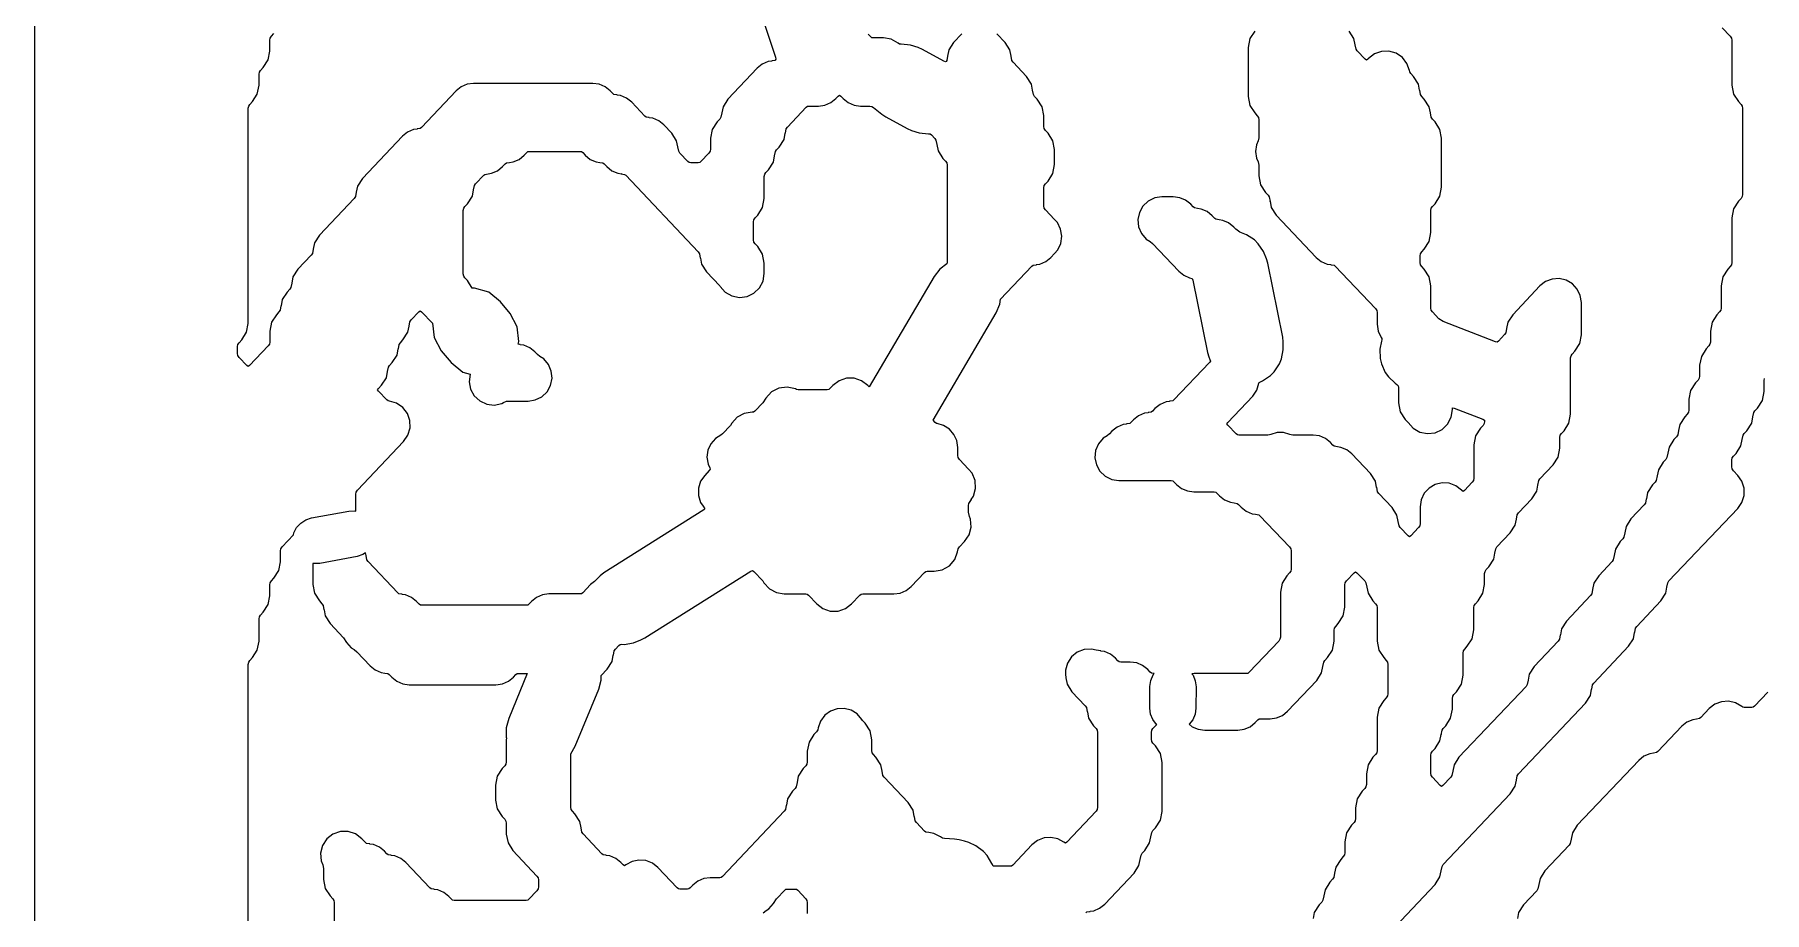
# Model space of a CAD drawing. Header units: millimetres. Extents: x 10 to 410, y 18 to 283.
# Drawn here: x 148 to 184, y 79.97 to 98.25 of the extents above; entities that cross this region are included whole.
import ezdxf

# ---------------------------------------------------------------- set-up
doc = ezdxf.new("R2010")
doc.units = ezdxf.units.MM
doc.layers.add('CUT', color=1, linetype='Continuous')

msp = doc.modelspace()

# ---------------------------------------------------------------- linework, layer by layer
at = {"layer": 'CUT'}
msp.add_lwpolyline([(211.2679, 144), (198.134, 144), (198.134, 147), (190.134, 147), (190.134, 144), (169.134, 144), (169.134, 147), (161.134, 147), (161.134, 144), (148, 144), (148, 24), (161.134, 24), (161.134, 21), (169.134, 21), (169.134, 24), (190.134, 24), (190.134, 21), (198.134, 21), (198.134, 24), (211.2679, 24)], close=True, dxfattribs=at)
for points in [[(162.3265, 101.081), (163.423, 97.7744), (163.4287, 97.7335), (163.4161, 97.7141), (163.4097, 97.709), (163.3441, 97.7001), (163.3445, 97.6967), (163.2692, 97.6864), (163.1452, 97.633), (163.0399, 97.5484), (162.4298, 96.9041), (162.3283, 96.7454), (162.3037, 96.617), (162.3018, 96.6174), (162.2843, 96.5266), (162.2601, 96.4887), (162.206, 96.4315), (162.1046, 96.2728), (162.0691, 96.0877), (162.0691, 95.8619), (162.0606, 95.8177), (162.0364, 95.7798), (161.8686, 95.6027), (161.8434, 95.5824), (161.8114, 95.5781), (161.6555, 95.5781), (161.6234, 95.5824), (161.5982, 95.6027), (161.4305, 95.7798), (161.4063, 95.8177), (161.3888, 95.9086), (161.3869, 95.9082), (161.3623, 96.0365), (161.2608, 96.1953), (161.0982, 96.367), (160.993, 96.4516), (160.8689, 96.505), (160.7936, 96.5152), (160.794, 96.5186), (160.7284, 96.5276), (160.7032, 96.5478), (160.4269, 96.8396), (160.3217, 96.9242), (160.1977, 96.9775), (160.1223, 96.9878), (160.1228, 96.9912), (160.0571, 97.0001), (160.0319, 97.0204), (159.9794, 97.0759), (159.8742, 97.1605), (159.7502, 97.2138), (159.6164, 97.2321), (157.1378, 97.2321), (157.004, 97.2138), (156.88, 97.1605), (156.7747, 97.0759), (156.0509, 96.3115), (156.0257, 96.2913), (155.9601, 96.2823), (155.9606, 96.279), (155.8852, 96.2687), (155.7612, 96.2153), (155.6559, 96.1307), (154.822, 95.2501), (154.7206, 95.0913), (154.696, 94.963), (154.694, 94.9634), (154.6766, 94.8726), (154.6524, 94.8347), (153.927, 94.0687), (153.8256, 93.9099), (153.8009, 93.7816), (153.799, 93.782), (153.7816, 93.6911), (153.7574, 93.6533), (153.4795, 93.3598), (153.378, 93.201), (153.3534, 93.0727), (153.3515, 93.0731), (153.3341, 92.9823), (153.3099, 92.9444), (153.2557, 92.8872), (153.1543, 92.7285), (153.1297, 92.6002), (153.1277, 92.6005), (153.1103, 92.5097), (153.0861, 92.4718), (153.032, 92.4147), (152.9305, 92.2559), (152.895, 92.0709), (152.895, 91.845), (152.8866, 91.8008), (152.8623, 91.763), (152.4755, 91.3545), (152.4475, 91.3332), (152.4195, 91.3545), (152.2564, 91.5267), (152.2322, 91.5646), (152.2238, 91.6087), (152.2238, 91.7499), (152.2322, 91.7941), (152.2564, 91.832), (152.3106, 91.8891), (152.412, 92.0479), (152.4475, 92.2329), (152.4475, 96.712), (152.456, 96.7561), (152.4802, 96.794), (152.5343, 96.8512), (152.6358, 97.0099), (152.6713, 97.195), (152.6713, 97.4208), (152.6797, 97.465), (152.704, 97.5029), (152.7581, 97.56), (152.8595, 97.7188), (152.895, 97.9038), (152.895, 98.1297), (152.9035, 98.1738), (152.9277, 98.2117), (152.9818, 98.2689)], [(173.3939, 98.3218), (173.2924, 98.1631), (173.2569, 97.978), (173.2569, 96.9587), (173.2924, 96.7736), (173.3939, 96.6149), (173.448, 96.5577), (173.4722, 96.5198), (173.4807, 96.4757), (173.4807, 96.0982), (173.4682, 96.0332), (173.4325, 95.9546), (173.4124, 95.8143), (173.4325, 95.6741), (173.4682, 95.5955), (173.4807, 95.5305), (173.4807, 95.3047), (173.5162, 95.1196), (173.6176, 94.9609), (173.6717, 94.9037), (173.6959, 94.8658), (173.7134, 94.775), (173.7153, 94.7754), (173.7399, 94.6471), (173.8414, 94.4883), (174.6753, 93.6077), (174.7805, 93.5231), (174.9045, 93.4697), (174.9799, 93.4594), (174.9794, 93.4561), (175.0451, 93.4471), (175.0703, 93.4269), (175.9093, 92.5408), (175.9335, 92.503), (175.942, 92.4588), (175.942, 92.2197), (175.9638, 92.0736), (176.0273, 91.9403), (176.041, 91.92), (176.0392, 91.8941), (176.031, 91.8659), (176.0017, 91.6964), (176.0067, 91.5013), (176.0316, 91.3909), (176.1108, 91.2126), (176.176, 91.1201), (176.3174, 90.9857), (176.3539, 90.9626), (176.383, 90.9365), (176.3895, 90.898), (176.3895, 90.5789), (176.425, 90.3939), (176.5265, 90.2351), (176.5806, 90.178), (176.587, 90.168), (176.6937, 90.0486), (176.8326, 89.9691), (176.9896, 89.9376), (177.1485, 89.9573), (177.293, 90.0262), (177.4084, 90.1373), (177.4826, 90.2792), (177.5083, 90.4372), (177.5083, 90.4425), (177.5136, 90.4752), (177.5461, 90.4684), (178.1444, 90.2382), (178.1744, 90.2211), (178.1792, 90.1892), (178.1711, 90.1468), (178.1469, 90.109), (178.0927, 90.0518), (177.9913, 89.893), (177.9558, 89.708), (177.9558, 89.0096), (177.9473, 88.9654), (177.9231, 88.9275), (177.76, 88.7553), (177.732, 88.734), (177.704, 88.7553), (177.7001, 88.7595), (177.5832, 88.8509), (177.4446, 88.904), (177.2965, 88.9141), (177.152, 88.8802), (177.0238, 88.8054), (176.9232, 88.6963), (176.859, 88.5625), (176.837, 88.4157), (176.837, 88.0644), (176.8285, 88.0203), (176.8043, 87.9824), (176.6413, 87.8102), (176.6133, 87.7889), (176.5853, 87.8102), (176.4222, 87.9824), (176.398, 88.0203), (176.3805, 88.1111), (176.3786, 88.1107), (176.354, 88.239), (176.2525, 88.3978), (175.9747, 88.6912), (175.9505, 88.7291), (175.933, 88.8199), (175.9311, 88.8196), (175.9065, 88.9479), (175.805, 89.1066), (175.4186, 89.5147), (175.3134, 89.5993), (175.1894, 89.6527), (175.114, 89.6629), (175.1145, 89.6663), (175.0488, 89.6753), (175.0236, 89.6955), (174.9711, 89.751), (174.8659, 89.8356), (174.7419, 89.8889), (174.6081, 89.9072), (174.1858, 89.9072), (174.1532, 89.9116), (174.1258, 89.9234), (173.9957, 89.9595), (173.8607, 89.9595), (173.7306, 89.9234), (173.7032, 89.9116), (173.6705, 89.9072), (173.0671, 89.9072), (173.035, 89.9115), (173.0098, 89.9318), (172.8355, 90.1159), (172.8164, 90.1435), (172.8355, 90.171), (173.3519, 90.7163), (173.4385, 90.8415), (173.4834, 90.9869), (173.4856, 91.0018), (173.5146, 91.0192), (173.5591, 91.0378), (173.721, 91.1467), (173.8008, 91.227), (173.9087, 91.3895), (173.9517, 91.4943), (173.9892, 91.6857), (173.9887, 91.8491), (173.9788, 91.9467), (173.6681, 93.4848), (173.6394, 93.5785), (173.5764, 93.7293), (173.4676, 93.8912), (173.3873, 93.971), (173.2247, 94.0789), (173.0864, 94.1358), (173.0008, 94.1944), (172.9573, 94.2404), (172.8521, 94.325), (172.728, 94.3784), (172.6527, 94.3887), (172.6531, 94.392), (172.5875, 94.401), (172.5623, 94.4212), (172.5098, 94.4767), (172.4046, 94.5613), (172.2805, 94.6147), (172.2052, 94.625), (172.2056, 94.6283), (172.14, 94.6373), (172.1148, 94.6575), (172.0623, 94.713), (171.9571, 94.7976), (171.833, 94.851), (171.6992, 94.8692), (171.462, 94.8692), (171.3124, 94.8463), (171.1764, 94.7796), (171.0667, 94.6754), (170.9932, 94.543), (170.9626, 94.3948), (170.9779, 94.2442), (171.0375, 94.105), (171.136, 93.9901), (171.2151, 93.9407), (171.2664, 93.8994), (171.814, 93.3211), (171.9174, 93.2376), (172.0392, 93.1843), (172.0941, 93.1686), (172.1064, 93.1353), (172.4105, 91.6299), (172.4392, 91.5362), (172.4629, 91.4796), (172.4712, 91.4473), (172.452, 91.42), (171.7139, 90.6407), (171.6887, 90.6204), (171.6231, 90.6115), (171.6236, 90.6081), (171.5482, 90.5978), (171.4242, 90.5444), (171.3189, 90.4598), (171.2664, 90.4044), (171.2412, 90.3841), (171.1756, 90.3752), (171.176, 90.3718), (171.1007, 90.3615), (170.9766, 90.3082), (170.8714, 90.2235), (170.8189, 90.1681), (170.7937, 90.1478), (170.7281, 90.1389), (170.7285, 90.1355), (170.6532, 90.1252), (170.5291, 90.0719), (170.4239, 89.9873), (170.3714, 89.9318), (170.3201, 89.8905), (170.241, 89.8411), (170.1424, 89.7262), (170.0828, 89.587), (170.0676, 89.4364), (170.0982, 89.2882), (170.1717, 89.1558), (170.2814, 89.0516), (170.4173, 88.9849), (170.567, 88.962), (171.6567, 88.962), (171.6887, 88.9577), (171.7139, 88.9374), (171.7664, 88.8819), (171.8717, 88.7973), (171.9957, 88.744), (172.1295, 88.7257), (172.5517, 88.7257), (172.5838, 88.7214), (172.609, 88.7011), (172.6615, 88.6457), (172.7667, 88.561), (172.8907, 88.5077), (172.9661, 88.4974), (172.9656, 88.494), (173.0313, 88.4851), (173.0565, 88.4648), (173.109, 88.4094), (173.2142, 88.3248), (173.3382, 88.2714), (173.4136, 88.2611), (173.4131, 88.2577), (173.4788, 88.2488), (173.504, 88.2285), (174.1193, 87.5788), (174.1435, 87.5409), (174.1519, 87.4968), (174.1519, 87.1193), (174.1435, 87.0751), (174.1193, 87.0372), (174.0651, 86.9801), (173.9637, 86.8213), (173.9282, 86.6363), (173.9282, 85.7015), (173.9197, 85.6574), (173.8955, 85.6195), (173.2802, 84.9698), (173.2496, 84.9451), (172.1333, 84.9451), (172.0882, 84.9382), (172.1101, 84.9093), (172.1576, 84.7934), (172.1734, 84.6691), (172.1715, 84.2194), (172.1546, 84.0952), (172.1062, 83.9796), (172.0332, 83.8853), (172.0954, 83.8353), (172.2195, 83.7819), (172.3532, 83.7637), (173.0418, 83.7637), (173.1756, 83.7819), (173.2996, 83.8353), (173.4048, 83.9199), (173.4573, 83.9754), (173.488, 84), (173.713, 84), (173.8468, 84.0182), (173.9709, 84.0716), (174.0761, 84.1562), (174.6863, 84.8005), (174.7877, 84.9593), (174.8123, 85.0876), (174.8142, 85.0872), (174.8317, 85.1781), (174.8559, 85.2159), (174.91, 85.2731), (175.0115, 85.4319), (175.047, 85.6169), (175.047, 85.8428), (175.0554, 85.8869), (175.0796, 85.9248), (175.1338, 85.982), (175.2352, 86.1407), (175.2707, 86.3258), (175.2707, 86.7879), (175.2792, 86.8321), (175.3034, 86.87), (175.4665, 87.0422), (175.4945, 87.0635), (175.5225, 87.0422), (175.6855, 86.87), (175.7098, 86.8321), (175.7272, 86.7412), (175.7291, 86.7416), (175.7537, 86.6133), (175.8552, 86.4545), (175.9093, 86.3974), (175.9335, 86.3595), (175.942, 86.3153), (175.942, 85.6169), (175.9775, 85.4319), (176.0789, 85.2731), (176.1331, 85.2159), (176.1573, 85.1781), (176.1657, 85.1339), (176.1657, 84.5201), (176.1573, 84.4759), (176.1331, 84.4381), (176.0789, 84.3809), (175.9775, 84.2221), (175.942, 84.0371), (175.942, 83.3387), (175.9335, 83.2945), (175.9093, 83.2566), (175.8552, 83.1995), (175.7537, 83.0407), (175.7182, 82.8557), (175.7182, 82.6298), (175.7098, 82.5857), (175.6855, 82.5478), (175.6314, 82.4906), (175.53, 82.3319), (175.4945, 82.1468), (175.4945, 81.9209), (175.486, 81.8768), (175.4618, 81.8389), (175.4077, 81.7818), (175.3062, 81.623), (175.2707, 81.438), (175.2707, 81.2121), (175.2622, 81.1679), (175.238, 81.13), (175.1839, 81.0729), (175.0825, 80.9141), (175.0578, 80.7858), (175.0559, 80.7862), (175.0385, 80.6954), (175.0143, 80.6575), (174.9602, 80.6003), (174.8587, 80.4416), (174.8341, 80.3132), (174.8322, 80.3136), (174.8147, 80.2228), (174.7905, 80.1849), (174.7364, 80.1277), (174.6349, 79.969), (174.6103, 79.8407)], [(183.1255, 98.3889), (183.2933, 98.2117), (183.3175, 98.1738), (183.326, 98.1297), (183.326, 97.195), (183.3615, 97.0099), (183.4629, 96.8512), (183.517, 96.794), (183.5412, 96.7561), (183.5497, 96.712), (183.5497, 94.9167), (183.5412, 94.8726), (183.517, 94.8347), (183.4629, 94.7775), (183.3615, 94.6188), (183.326, 94.4337), (183.326, 93.499), (183.3175, 93.4549), (183.2933, 93.417), (183.2392, 93.3598), (183.1377, 93.201), (183.1022, 93.016), (183.1022, 92.5539), (183.0937, 92.5097), (183.0695, 92.4718), (183.0154, 92.4147), (182.9139, 92.2559), (182.8784, 92.0709), (182.8784, 91.845), (182.87, 91.8008), (182.8458, 91.763), (182.7916, 91.7058), (182.6902, 91.547), (182.6547, 91.362), (182.6547, 91.1361), (182.6462, 91.092), (182.622, 91.0541), (182.5679, 90.9969), (182.4664, 90.8382), (182.4309, 90.6531), (182.4309, 90.4273), (182.4225, 90.3831), (182.3983, 90.3452), (182.3441, 90.2881), (182.2427, 90.1293), (182.2181, 90.001), (182.2161, 90.0014), (182.1987, 89.9105), (182.1745, 89.8727), (182.1204, 89.8155), (182.0189, 89.6567), (181.9943, 89.5284), (181.9924, 89.5288), (181.975, 89.438), (181.9507, 89.4001), (181.8966, 89.3429), (181.7952, 89.1842), (181.7705, 89.0559), (181.7686, 89.0562), (181.7512, 88.9654), (181.727, 88.9275), (181.6729, 88.8704), (181.5714, 88.7116), (181.5468, 88.5833), (181.5449, 88.5837), (181.5274, 88.4928), (181.5032, 88.4549), (181.2253, 88.1615), (181.1239, 88.0027), (181.0993, 87.8744), (181.0973, 87.8748), (181.0799, 87.784), (181.0557, 87.7461), (181.0016, 87.6889), (180.9001, 87.5302), (180.8755, 87.4019), (180.8736, 87.4022), (180.8562, 87.3114), (180.832, 87.2735), (180.5541, 86.9801), (180.4526, 86.8213), (180.428, 86.693), (180.4261, 86.6934), (180.4087, 86.6025), (180.3844, 86.5646), (179.8828, 86.0349), (179.7814, 85.8762), (179.7567, 85.7478), (179.7548, 85.7482), (179.7374, 85.6574), (179.7132, 85.6195), (179.2115, 85.0898), (179.1101, 84.931), (179.0855, 84.8027), (179.0835, 84.8031), (179.0661, 84.7122), (179.0419, 84.6744), (177.6452, 83.1995), (177.5438, 83.0407), (177.5192, 82.9124), (177.5172, 82.9128), (177.4998, 82.8219), (177.4756, 82.7841), (177.3125, 82.6118), (177.2845, 82.5906), (177.2565, 82.6118), (177.0935, 82.7841), (177.0692, 82.8219), (177.0608, 82.8661), (177.0608, 83.2436), (177.0692, 83.2878), (177.0935, 83.3256), (177.1476, 83.3828), (177.249, 83.5416), (177.2736, 83.6699), (177.2756, 83.6695), (177.293, 83.7603), (177.3172, 83.7982), (177.3713, 83.8554), (177.4728, 84.0141), (177.5083, 84.1992), (177.5083, 84.425), (177.5168, 84.4692), (177.541, 84.5071), (177.5951, 84.5642), (177.6965, 84.723), (177.732, 84.908), (177.732, 85.3702), (177.7405, 85.4143), (177.7647, 85.4522), (177.8188, 85.5094), (177.9203, 85.6681), (177.9558, 85.8532), (177.9558, 86.3153), (177.9643, 86.3595), (177.9885, 86.3974), (178.0426, 86.4545), (178.1441, 86.6133), (178.1796, 86.7983), (178.1796, 87.0242), (178.188, 87.0684), (178.2122, 87.1062), (178.2664, 87.1634), (178.3678, 87.3222), (178.3924, 87.4505), (178.3944, 87.4501), (178.4118, 87.5409), (178.436, 87.5788), (178.7139, 87.8723), (178.8153, 88.031), (178.8399, 88.1593), (178.8419, 88.159), (178.8593, 88.2498), (178.8835, 88.2877), (179.1614, 88.5811), (179.2628, 88.7399), (179.2875, 88.8682), (179.2894, 88.8678), (179.3068, 88.9587), (179.331, 88.9965), (179.6089, 89.29), (179.7104, 89.4487), (179.7459, 89.6338), (179.7459, 89.8596), (179.7543, 89.9038), (179.7785, 89.9417), (179.8327, 89.9988), (179.9341, 90.1576), (179.9696, 90.3426), (179.9696, 91.5137), (179.9781, 91.5578), (180.0023, 91.5957), (180.0564, 91.6528), (180.1579, 91.8116), (180.1934, 91.9966), (180.1934, 92.6689), (180.1713, 92.8156), (180.1072, 92.9495), (180.0066, 93.0586), (179.8784, 93.1334), (179.7339, 93.1672), (179.5858, 93.1572), (179.4472, 93.1041), (179.3303, 93.0127), (178.764, 92.4147), (178.6626, 92.2559), (178.638, 92.1276), (178.636, 92.128), (178.6186, 92.0371), (178.5944, 91.9992), (178.4672, 91.8649), (178.4405, 91.844), (178.4073, 91.8514), (177.3167, 92.271), (177.2261, 92.3317), (177.0935, 92.4718), (177.0692, 92.5097), (177.0608, 92.5539), (177.0608, 93.016), (177.0253, 93.201), (176.9238, 93.3598), (176.8697, 93.417), (176.8455, 93.4549), (176.837, 93.499), (176.837, 93.6402), (176.8455, 93.6844), (176.8697, 93.7223), (176.9238, 93.7794), (177.0253, 93.9382), (177.0608, 94.1232), (177.0608, 94.5854), (177.0692, 94.6295), (177.0935, 94.6674), (177.1476, 94.7246), (177.249, 94.8833), (177.2845, 95.0684), (177.2845, 96.0877), (177.249, 96.2728), (177.1476, 96.4315), (177.0935, 96.4887), (177.0692, 96.5266), (177.0518, 96.6174), (177.0499, 96.617), (177.0253, 96.7454), (176.9238, 96.9041), (176.8697, 96.9613), (176.8455, 96.9992), (176.8281, 97.09), (176.8261, 97.0896), (176.8015, 97.2179), (176.7001, 97.3767), (176.6459, 97.4338), (176.6217, 97.4717), (176.6161, 97.5012), (176.5631, 97.648), (176.4675, 97.7714), (176.3385, 97.8592), (176.1887, 97.903), (176.0327, 97.8984), (175.8857, 97.846), (175.762, 97.7508), (175.7462, 97.7342), (175.7182, 97.7129), (175.6902, 97.7342), (175.5272, 97.9064), (175.5029, 97.9443), (175.4855, 98.0351), (175.4836, 98.0348), (175.459, 98.1631), (175.3575, 98.3218)], [(169.8772, 79.9585), (169.9024, 79.9788), (169.9681, 79.9877), (169.9676, 79.9911), (170.043, 80.0014), (170.167, 80.0547), (170.2722, 80.1393), (170.8824, 80.7836), (170.9838, 80.9424), (171.0085, 81.0707), (171.0104, 81.0704), (171.0278, 81.1612), (171.052, 81.1991), (171.1061, 81.2562), (171.2076, 81.415), (171.2322, 81.5433), (171.2341, 81.5429), (171.2516, 81.6338), (171.2758, 81.6716), (171.3299, 81.7288), (171.4314, 81.8876), (171.4668, 82.0726), (171.4668, 83.092), (171.4314, 83.277), (171.3299, 83.4358), (171.2758, 83.4929), (171.2516, 83.5308), (171.2431, 83.575), (171.2431, 83.7162), (171.2516, 83.7603), (171.2758, 83.7982), (171.354, 83.8808), (171.3507, 83.8834), (171.2748, 83.9832), (171.2273, 84.0991), (171.2115, 84.2234), (171.2134, 84.6731), (171.2303, 84.7973), (171.2787, 84.9129), (171.3016, 84.9424), (171.2445, 84.9499), (171.2198, 84.9698), (171.1673, 85.0252), (171.062, 85.1098), (170.938, 85.1632), (170.8042, 85.1814), (170.6057, 85.1814), (170.5737, 85.1858), (170.5485, 85.2061), (170.496, 85.2615), (170.3908, 85.3461), (170.2667, 85.3995), (170.1914, 85.4098), (170.1918, 85.4131), (170.0916, 85.4268), (169.9999, 85.4504), (169.846, 85.4414), (169.7022, 85.3861), (169.582, 85.2895), (169.497, 85.1609), (169.4552, 85.0126), (169.4575, 84.9451), (169.453, 84.9451), (169.453, 84.908), (169.4601, 84.8712), (169.4605, 84.8585), (169.462, 84.8509), (169.4639, 84.8513), (169.4885, 84.723), (169.59, 84.5642), (169.8679, 84.2708), (169.8921, 84.2329), (169.9095, 84.1421), (169.9114, 84.1425), (169.936, 84.0141), (170.0375, 83.8554), (170.0916, 83.7982), (170.1158, 83.7603), (170.1243, 83.7162), (170.1243, 82.1572), (170.1158, 82.1131), (170.0916, 82.0752), (169.481, 81.4304), (169.453, 81.4091), (169.4245, 81.4308), (169.2969, 81.5012), (169.1543, 81.5318), (169.0091, 81.5199), (168.8734, 81.4667), (168.7588, 81.3766), (168.3576, 80.9529), (168.3324, 80.9326), (168.3003, 80.9283), (167.9851, 80.9283), (167.9505, 80.9336), (167.9337, 80.9644), (167.9262, 80.9854), (167.8255, 81.1525), (167.7493, 81.2363), (167.5924, 81.3522), (167.4445, 81.4217), (167.3521, 81.4546), (167.2406, 81.4822), (167.1437, 81.4964), (166.9378, 81.5061), (166.8938, 81.5168), (166.8562, 81.5437), (166.718, 81.6132), (166.6113, 81.6299), (166.6117, 81.6326), (166.5461, 81.6415), (166.5209, 81.6618), (166.3531, 81.8389), (166.3289, 81.8768), (166.3115, 81.9676), (166.3096, 81.9673), (166.2849, 82.0956), (166.1835, 82.2543), (165.6818, 82.7841), (165.6576, 82.8219), (165.6402, 82.9128), (165.6383, 82.9124), (165.6137, 83.0407), (165.5122, 83.1995), (165.4581, 83.2566), (165.4339, 83.2945), (165.4254, 83.3387), (165.4254, 83.5645), (165.3899, 83.7496), (165.2885, 83.9083), (165.2343, 83.9655), (165.2195, 83.9888), (165.1219, 84.1006), (164.9958, 84.1788), (164.8522, 84.2166), (164.7039, 84.2106), (164.564, 84.1613), (164.4446, 84.0731), (164.3564, 83.9537), (164.3071, 83.8137), (164.2982, 83.7671), (164.2739, 83.7292), (164.2198, 83.672), (164.1184, 83.5133), (164.0829, 83.3283), (164.0829, 83.1024), (164.0744, 83.0582), (164.0502, 83.0203), (163.9961, 82.9632), (163.8946, 82.8044), (163.87, 82.6761), (163.8681, 82.6765), (163.8506, 82.5857), (163.8264, 82.5478), (163.7723, 82.4906), (163.6709, 82.3319), (163.6462, 82.2035), (163.6443, 82.2039), (163.6269, 82.1131), (163.6027, 82.0752), (162.3161, 80.7166), (162.2909, 80.6963), (162.2589, 80.692), (162.0604, 80.692), (161.9266, 80.6738), (161.8026, 80.6204), (161.6974, 80.5358), (161.6449, 80.4803), (161.6197, 80.4601), (161.5876, 80.4557), (161.4317, 80.4557), (161.3997, 80.4601), (161.3745, 80.4803), (160.9732, 80.904), (160.8587, 80.9941), (160.723, 81.0473), (160.5777, 81.0592), (160.4352, 81.0286), (160.3075, 80.9582), (160.279, 80.9365), (160.251, 80.9578), (160.2032, 81.0084), (160.0979, 81.093), (159.9739, 81.1463), (159.8985, 81.1566), (159.899, 81.16), (159.8334, 81.1689), (159.8082, 81.1892), (159.4167, 81.6026), (159.3924, 81.6405), (159.375, 81.7313), (159.3731, 81.731), (159.3485, 81.8593), (159.247, 82.018), (159.1929, 82.0752), (159.1687, 82.1131), (159.1602, 82.1572), (159.1602, 83.2697), (159.2534, 83.4313), (159.7428, 84.6149), (159.7933, 84.804), (159.7933, 84.9048), (159.9183, 85.0368), (160.0197, 85.1956), (160.0444, 85.3239), (160.0463, 85.3235), (160.0637, 85.4143), (160.0879, 85.4522), (160.1583, 85.5265), (160.1843, 85.5473), (160.2173, 85.551), (160.2718, 85.5496), (160.4641, 85.5827), (160.6167, 85.6413), (160.7043, 85.6852), (162.9042, 87.0735), (162.9396, 87.0881), (162.9702, 87.0652), (163.1552, 86.87), (163.1807, 86.8299), (163.2923, 86.7067), (163.4381, 86.6268), (163.6021, 86.5992), (164.049, 86.5992), (164.081, 86.5948), (164.1062, 86.5745), (164.2792, 86.3918), (164.408, 86.2939), (164.5614, 86.2422), (164.7232, 86.2422), (164.8765, 86.2939), (165.0053, 86.3918), (165.1783, 86.5745), (165.2035, 86.5948), (165.2356, 86.5992), (165.8816, 86.5992), (166.0153, 86.6174), (166.1394, 86.6708), (166.2446, 86.7554), (166.5209, 87.0471), (166.5461, 87.0674), (166.5781, 87.0717), (166.7207, 87.0717), (166.89, 87.1012), (167.0392, 87.1863), (167.1509, 87.3169), (167.2118, 87.4775), (167.2239, 87.5409), (167.2481, 87.5788), (167.3572, 87.694), (167.4494, 87.8309), (167.4919, 87.9904), (167.4802, 88.1551), (167.4565, 88.2107), (167.4392, 88.3007), (167.4392, 88.4419), (167.4477, 88.4861), (167.4975, 88.564), (167.4942, 88.5661), (167.5425, 88.6379), (167.5852, 88.7967), (167.5741, 88.9607), (167.5104, 89.1123), (167.4362, 89.1954), (167.4392, 89.1983), (167.2481, 89.4001), (167.2239, 89.438), (167.2155, 89.4821), (167.2155, 89.6506), (167.195, 89.7922), (167.1353, 89.9222), (167.0412, 90.0299), (166.9205, 90.1066), (166.783, 90.146), (166.7698, 90.1478), (166.7446, 90.1681), (166.6995, 90.2158), (168.0144, 92.4509), (168.0908, 92.6312), (168.1057, 92.7377), (168.7584, 93.4269), (168.7836, 93.4471), (168.8493, 93.4561), (168.8488, 93.4594), (168.9242, 93.4697), (169.0482, 93.5231), (169.1534, 93.6077), (169.2293, 93.6878), (169.2271, 93.6898), (169.295, 93.7638), (169.3591, 93.9001), (169.3798, 94.0493), (169.3551, 94.1978), (169.2873, 94.3323), (169.227, 94.3945), (169.2293, 94.3966), (169.0382, 94.5984), (169.014, 94.6363), (169.0055, 94.6804), (169.0055, 95.058), (169.014, 95.1021), (169.0382, 95.14), (169.0923, 95.1972), (169.1938, 95.3559), (169.2293, 95.5409), (169.2293, 95.8515), (169.1938, 96.0365), (169.0923, 96.1953), (169.0382, 96.2524), (169.014, 96.2903), (169.0055, 96.3344), (169.0055, 96.5603), (168.97, 96.7454), (168.8686, 96.9041), (168.8144, 96.9613), (168.7902, 96.9992), (168.7728, 97.09), (168.7709, 97.0896), (168.7463, 97.2179), (168.6448, 97.3767), (168.3669, 97.6701), (168.3427, 97.708), (168.3253, 97.7988), (168.3234, 97.7985), (168.2988, 97.9268), (168.1973, 98.0855), (168.026, 98.2664)], [(167.2999, 98.2664), (167.1287, 98.0855), (167.0272, 97.9268), (167.0026, 97.7985), (167.0007, 97.7988), (166.9832, 97.708), (166.971, 97.6889), (166.9621, 97.6822), (166.9272, 97.6943), (166.4795, 97.9384), (166.3892, 97.9766), (166.2332, 98.0253), (166.0392, 98.046), (166.038, 98.0459), (166.0026, 98.0481), (165.9724, 98.0715), (165.8276, 98.1501), (165.665, 98.1772), (165.4593, 98.1772), (165.4273, 98.1816), (165.4021, 98.2018), (165.3496, 98.2573)], [(152.4475, 76.7226), (152.4475, 85.1339), (152.456, 85.1781), (152.4802, 85.2159), (152.5343, 85.2731), (152.6358, 85.4319), (152.6713, 85.6169), (152.6713, 86.0791), (152.6797, 86.1232), (152.704, 86.1611), (152.7581, 86.2182), (152.8595, 86.377), (152.895, 86.562), (152.895, 86.7879), (152.9035, 86.8321), (152.9277, 86.87), (152.9818, 86.9271), (153.0833, 87.0859), (153.1188, 87.2709), (153.1188, 87.4968), (153.1273, 87.5409), (153.1515, 87.5788), (153.3883, 87.8289), (153.3972, 87.8702), (153.4543, 87.9818), (153.5382, 88.0748), (153.6434, 88.1429), (153.7627, 88.1814), (154.539, 88.324), (154.6641, 88.3304), (154.6851, 88.3259), (154.6851, 88.6782), (154.6936, 88.7224), (154.7178, 88.7602), (155.681, 89.7775), (155.7693, 89.9061), (155.8137, 90.0557), (155.8097, 90.2117), (155.7579, 90.3589), (155.6632, 90.4829), (155.5349, 90.5717), (155.3855, 90.6167), (155.3582, 90.6204), (155.333, 90.6407), (155.1587, 90.8247), (155.1396, 90.8523), (155.1587, 90.8799), (155.2194, 90.944), (155.3209, 91.1027), (155.3455, 91.2311), (155.3474, 91.2307), (155.3648, 91.3215), (155.389, 91.3594), (155.4432, 91.4166), (155.5446, 91.5753), (155.5692, 91.7036), (155.5712, 91.7033), (155.5886, 91.7941), (155.6128, 91.832), (155.6669, 91.8891), (155.7684, 92.0479), (155.793, 92.1762), (155.7949, 92.1758), (155.8123, 92.2667), (155.8365, 92.3046), (155.9996, 92.4768), (156.0276, 92.4981), (156.0556, 92.4768), (156.2841, 92.2355), (156.3153, 91.9364), (156.464, 91.662), (156.6673, 91.4171), (156.9098, 91.2205), (157.0659, 91.1741), (157.0454, 91.0188), (157.0747, 90.8636), (157.1509, 90.7253), (157.2665, 90.6176), (157.4098, 90.5514), (157.5667, 90.5331), (157.7214, 90.5647), (157.7574, 90.5853), (157.7575, 90.5851), (157.8189, 90.6116), (157.8516, 90.616), (158.27, 90.616), (158.4197, 90.6389), (158.5556, 90.7056), (158.6653, 90.8099), (158.7389, 90.9422), (158.7694, 91.0904), (158.7542, 91.2411), (158.6946, 91.3802), (158.5961, 91.4951), (158.517, 91.5445), (158.4656, 91.5858), (158.4131, 91.6413), (158.3079, 91.7259), (158.1839, 91.7792), (158.1085, 91.7895), (158.1089, 91.7929), (158.063, 91.7992), (158.0794, 91.8544), (158.047, 92.1649), (157.8982, 92.4393), (157.6949, 92.6842), (157.4525, 92.8808), (157.1533, 92.9697), (157.1106, 92.9652), (157.0095, 93.1235), (156.9553, 93.1807), (156.9311, 93.2186), (156.9227, 93.2627), (156.9227, 94.5854), (156.9311, 94.6295), (156.9553, 94.6674), (157.0095, 94.7246), (157.1109, 94.8833), (157.1355, 95.0117), (157.1375, 95.0113), (157.1549, 95.1021), (157.1791, 95.14), (157.3468, 95.3171), (157.372, 95.3374), (157.4377, 95.3464), (157.4372, 95.3497), (157.5126, 95.36), (157.6366, 95.4134), (157.7418, 95.498), (157.7944, 95.5534), (157.8196, 95.5737), (157.8852, 95.5826), (157.8847, 95.586), (157.9601, 95.5963), (158.0841, 95.6497), (158.1894, 95.7343), (158.2419, 95.7897), (158.2671, 95.81), (158.2991, 95.8143), (159.3501, 95.8143), (159.3821, 95.81), (159.4073, 95.7897), (159.4598, 95.7343), (159.565, 95.6497), (159.6891, 95.5963), (159.7644, 95.586), (159.764, 95.5826), (159.8296, 95.5737), (159.8548, 95.5534), (159.9073, 95.498), (160.0126, 95.4134), (160.1366, 95.36), (160.212, 95.3497), (160.2115, 95.3464), (160.2771, 95.3374), (160.3023, 95.3171), (161.8126, 93.7223), (161.8368, 93.6844), (161.8543, 93.5936), (161.8562, 93.5939), (161.8808, 93.4656), (161.9823, 93.3069), (162.2601, 93.0134), (162.2665, 93.0034), (162.3732, 92.884), (162.5122, 92.8045), (162.6692, 92.773), (162.8281, 92.7927), (162.9726, 92.8617), (163.0879, 92.9728), (163.1622, 93.1146), (163.1878, 93.2727), (163.1878, 93.4886), (163.1523, 93.6736), (163.0509, 93.8324), (162.9968, 93.8895), (162.9726, 93.9274), (162.9641, 93.9716), (162.9641, 94.3491), (162.9726, 94.3933), (162.9968, 94.4311), (163.0509, 94.4883), (163.1523, 94.6471), (163.1878, 94.8321), (163.1878, 95.2942), (163.1963, 95.3384), (163.2205, 95.3763), (163.2746, 95.4334), (163.3761, 95.5922), (163.4007, 95.7205), (163.4026, 95.7201), (163.4201, 95.811), (163.4443, 95.8489), (163.4984, 95.906), (163.5999, 96.0648), (163.6245, 96.1931), (163.6264, 96.1927), (163.6438, 96.2835), (163.668, 96.3214), (164.0596, 96.7349), (164.0847, 96.7551), (164.1168, 96.7595), (164.3153, 96.7595), (164.449, 96.7777), (164.5731, 96.8311), (164.6783, 96.9157), (164.7261, 96.9662), (164.7541, 96.9875), (164.7821, 96.9662), (164.83, 96.9157), (164.9352, 96.8311), (165.0592, 96.7777), (165.193, 96.7595), (165.3858, 96.7595), (165.4269, 96.7522), (165.4631, 96.7313), (165.6321, 96.5893), (165.7145, 96.5331), (166.1614, 96.2895), (166.2517, 96.2512), (166.4077, 96.2025), (166.6017, 96.1818), (166.6029, 96.1819), (166.6383, 96.1798), (166.6663, 96.158), (166.7353, 96.0851), (166.7595, 96.0473), (166.7769, 95.9564), (166.7788, 95.9568), (166.8035, 95.8285), (166.9049, 95.6697), (166.959, 95.6126), (166.9832, 95.5747), (166.9917, 95.5305), (166.9917, 93.499), (166.9871, 93.4754), (166.842, 93.3659), (166.7216, 93.2115), (165.3688, 90.9121), (165.3409, 90.9415), (165.2121, 91.0395), (165.0588, 91.0911), (164.897, 91.0911), (164.7437, 91.0395), (164.6149, 90.9415), (164.5537, 90.8769), (164.5285, 90.8567), (164.4965, 90.8523), (163.893, 90.8523), (163.8604, 90.8568), (163.8354, 90.8675), (163.6649, 90.9075), (163.491, 90.8862), (163.3352, 90.8062), (163.2165, 90.6775), (163.1552, 90.5815), (162.9921, 90.4093), (162.9619, 90.3863), (162.935, 90.3863), (162.7711, 90.3587), (162.6253, 90.2788), (162.5137, 90.1556), (162.4839, 90.109), (162.3161, 89.9318), (162.2852, 89.9069), (162.1705, 89.836), (162.0734, 89.7256), (162.0125, 89.5917), (161.9933, 89.446), (162.0172, 89.3009), (162.0546, 89.2252), (162.0627, 89.1993), (162.0429, 89.1707), (161.9471, 89.0695), (161.861, 88.9454), (161.8159, 88.8013), (161.8159, 88.6502), (161.861, 88.5061), (161.9153, 88.4279), (161.9127, 88.4261), (161.952, 88.3701), (161.9281, 88.3495), (159.8504, 87.0383), (159.773, 86.9781), (159.6504, 86.8617), (159.5683, 86.7938), (159.4073, 86.6238), (159.3821, 86.6035), (159.3501, 86.5992), (158.7041, 86.5992), (158.5703, 86.5809), (158.4463, 86.5276), (158.341, 86.443), (158.2885, 86.3875), (158.2633, 86.3672), (158.2313, 86.3629), (156.0615, 86.3629), (156.0295, 86.3672), (156.0043, 86.3875), (155.9518, 86.443), (155.8466, 86.5276), (155.7225, 86.5809), (155.6472, 86.5912), (155.6476, 86.5946), (155.582, 86.6035), (155.5568, 86.6238), (154.9415, 87.2735), (154.9173, 87.3114), (154.8999, 87.4022), (154.898, 87.4019), (154.8878, 87.4547), (154.8317, 87.4183), (154.7124, 87.3798), (153.9361, 87.2372), (153.811, 87.2308), (153.7901, 87.2353), (153.7901, 86.7983), (153.8256, 86.6133), (153.927, 86.4545), (153.9811, 86.3974), (154.0053, 86.3595), (154.0228, 86.2687), (154.0247, 86.269), (154.0493, 86.1407), (154.1508, 85.982), (154.4286, 85.6885), (154.4918, 85.5897), (154.5894, 85.4779), (154.6487, 85.4411), (154.7084, 85.3931), (154.9847, 85.1014), (155.0899, 85.0167), (155.2139, 84.9634), (155.2893, 84.9531), (155.2888, 84.9497), (155.3545, 84.9408), (155.3797, 84.9205), (155.4322, 84.8651), (155.5374, 84.7805), (155.6615, 84.7271), (155.7952, 84.7089), (157.6026, 84.7089), (157.7363, 84.7271), (157.8604, 84.7805), (157.9656, 84.8651), (158.0181, 84.9205), (158.0433, 84.9408), (158.0753, 84.9451), (158.2313, 84.9451), (158.2548, 84.9419), (157.8672, 84.0045), (157.8166, 83.8153), (157.8168, 83.6195), (157.8235, 83.5946), (157.8177, 83.5645), (157.8177, 83.1024), (157.8092, 83.0582), (157.785, 83.0203), (157.7309, 82.9632), (157.6294, 82.8044), (157.5939, 82.6194), (157.5939, 82.3089), (157.6294, 82.1238), (157.7309, 81.9651), (157.785, 81.9079), (157.8092, 81.87), (157.8177, 81.8259), (157.8177, 81.6), (157.8532, 81.415), (157.9546, 81.2562), (158.4563, 80.7265), (158.4805, 80.6886), (158.4889, 80.6445), (158.4889, 80.5032), (158.4805, 80.4591), (158.4563, 80.4212), (158.2885, 80.244), (158.2633, 80.2238), (158.2313, 80.2194), (156.7328, 80.2194), (156.7008, 80.2238), (156.6756, 80.244), (156.6231, 80.2995), (156.5178, 80.3841), (156.3938, 80.4375), (156.3184, 80.4477), (156.3189, 80.4511), (156.2533, 80.4601), (156.2281, 80.4803), (155.728, 81.0084), (155.6228, 81.093), (155.4988, 81.1463), (155.4234, 81.1566), (155.4239, 81.16), (155.3582, 81.1689), (155.333, 81.1892), (155.2805, 81.2446), (155.1753, 81.3292), (155.0513, 81.3826), (154.9759, 81.3929), (154.9764, 81.3963), (154.9107, 81.4052), (154.8855, 81.4255), (154.8119, 81.5032), (154.6818, 81.6019), (154.5268, 81.6533), (154.3636, 81.6521), (154.2094, 81.5984), (154.0808, 81.4978), (153.9914, 81.3612), (153.9507, 81.2031), (153.9632, 81.0403), (153.9994, 80.9558), (154.0138, 80.8807), (154.0138, 80.6549), (154.0493, 80.4698), (154.1508, 80.3111), (154.2049, 80.2539), (154.2291, 80.216), (154.2376, 80.1719), (154.2376, 79.7097)], [(176.1984, 79.5451), (177.1476, 80.5474), (177.249, 80.7061), (177.2736, 80.8344), (177.2756, 80.8341), (177.293, 80.9249), (177.3172, 80.9628), (178.7139, 82.4377), (178.8153, 82.5964), (178.8399, 82.7247), (178.8419, 82.7244), (178.8593, 82.8152), (178.8835, 82.8531), (180.2802, 84.328), (180.3816, 84.4867), (180.4062, 84.615), (180.4082, 84.6147), (180.4256, 84.7055), (180.4498, 84.7434), (181.1752, 85.5094), (181.2767, 85.6681), (181.3013, 85.7965), (181.3032, 85.7961), (181.3206, 85.8869), (181.3448, 85.9248), (181.8465, 86.4545), (181.9479, 86.6133), (181.9725, 86.7416), (181.9745, 86.7412), (181.9919, 86.8321), (182.0161, 86.87), (183.4479, 88.3819), (183.534, 88.5061), (183.5791, 88.6502), (183.5791, 88.8013), (183.534, 88.9454), (183.4479, 89.0695), (183.3586, 89.1638), (183.3344, 89.2017), (183.326, 89.2458), (183.326, 89.3871), (183.3344, 89.4312), (183.3586, 89.4691), (183.4128, 89.5263), (183.5142, 89.685), (183.5388, 89.8133), (183.5408, 89.813), (183.5582, 89.9038), (183.5824, 89.9417), (183.6365, 89.9988), (183.738, 90.1576), (183.7626, 90.2859), (183.7645, 90.2855), (183.7819, 90.3764), (183.8062, 90.4143), (183.8603, 90.4714), (183.9617, 90.6302), (183.9972, 90.8152), (183.9972, 91.0411), (184.0057, 91.0852)], [(184.0731, 84.5527), (183.7968, 84.2609), (183.7716, 84.2407), (183.7396, 84.2363), (183.5836, 84.2363), (183.5516, 84.2407), (183.5311, 84.2571), (183.4029, 84.3319), (183.2584, 84.3658), (183.1103, 84.3558), (182.9717, 84.3027), (182.8547, 84.2113), (182.678, 84.0246), (182.6528, 84.0044), (182.5872, 83.9954), (182.5876, 83.992), (182.5123, 83.9818), (182.3882, 83.9284), (182.283, 83.8438), (181.783, 83.3158), (181.7578, 83.2955), (181.6922, 83.2866), (181.6926, 83.2832), (181.6172, 83.2729), (181.4932, 83.2195), (181.388, 83.1349), (180.1066, 81.7818), (180.0051, 81.623), (179.9805, 81.4947), (179.9786, 81.495), (179.9611, 81.4042), (179.9369, 81.3663), (179.4353, 80.8366), (179.3338, 80.6778), (179.3092, 80.5495), (179.3073, 80.5499), (179.2899, 80.4591), (179.2657, 80.4212), (178.9878, 80.1277), (178.8863, 79.969), (178.8617, 79.8407)], [(163.1645, 79.9585), (163.2242, 80.0065), (163.2835, 80.0433), (163.3811, 80.1551), (163.4443, 80.2539), (163.612, 80.4311), (163.6372, 80.4513), (163.6693, 80.4557), (163.8252, 80.4557), (163.8572, 80.4513), (163.8824, 80.4311), (164.0502, 80.2539), (164.0744, 80.216), (164.0829, 80.1719), (164.0829, 79.946)]]:
    msp.add_lwpolyline(points, dxfattribs=at)

doc.saveas('drawing.dxf')
